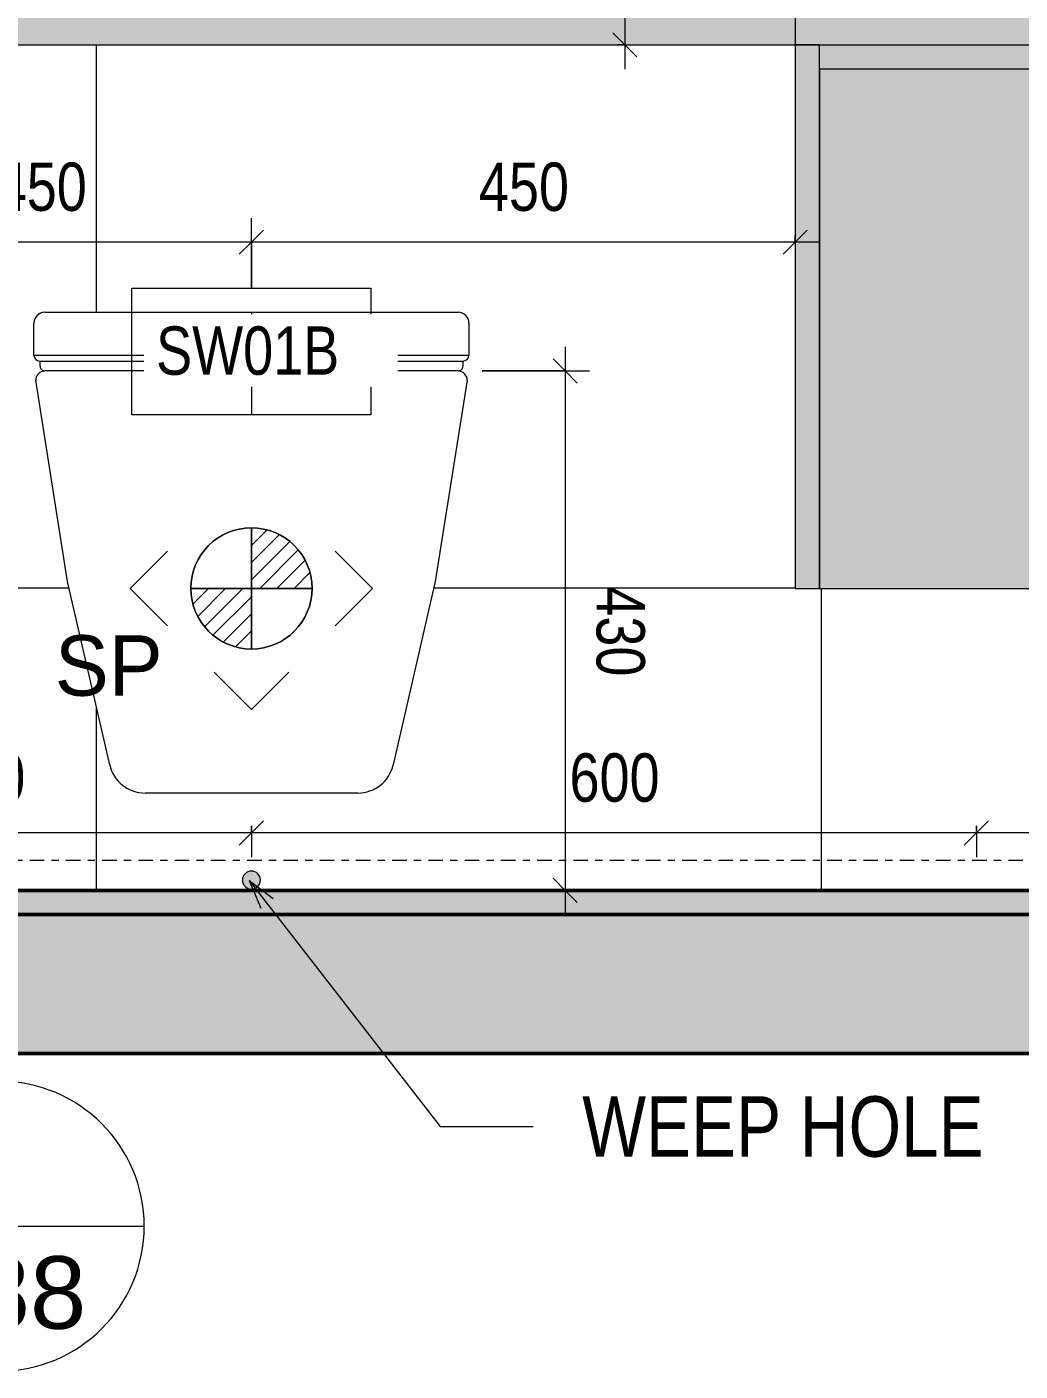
# Model space of a CAD drawing. Header units: millimetres. Extents: x -3813 to 49427, y -492 to 6205.
# Drawn here: x 7423 to 8245, y -423 to 690 of the extents above; entities that cross this region are included whole.
import ezdxf

# ---------------------------------------------------------------- set-up
doc = ezdxf.new("R2010")
doc.units = ezdxf.units.MM
doc.linetypes.add('Centre', pattern=[30, 12, -6, 6, -6])
for name, color, linetype, lineweight in [('A-_ANOT----_A', 7, 'Continuous', 9), ('A-_ANOT----_D', 7, 'Continuous', 9), ('A-_ANOT----_D-20', 7, 'Continuous', 9), ('A-_ANOTSYBL_E', 7, 'Continuous', 9), ('A-_ANOTTEXT_T', 7, 'Continuous', 9), ('A-_FLOR----_E', 7, 'Continuous', 18), ('A-_FLORLEVL_E', 7, 'Continuous', 9), ('A-_FLORPATT_E', 7, 'Continuous', 50), ('A-_GENM----_M', 7, 'Continuous', 18), ('A-_WALL----_E', 1, 'Continuous', 18), ('A-_WALL----_H', 1, 'Continuous', 35), ('M-_SANIFIXR_A', 7, 'Continuous', 9), ('M-_SANIFIXR_E', 7, 'Continuous', 18)]:
    doc.layers.add(name, color=color, linetype=linetype, lineweight=lineweight)
doc.styles.add('AMGDT', font='AMGDT___.ttf', dxfattribs={"height": 50})
doc.styles.add('Arial', font='arial.ttf', dxfattribs={"width": 0.8, "height": 50})
doc.styles.add('Arial_1', font='arial.ttf', dxfattribs={"width": 0.8, "height": 40})
doc.styles.add('Arial_2', font='arial.ttf', dxfattribs={"height": 60})
doc.dimstyles.new('BSS_Diagonal_2_0mm_Arial_Right', dxfattribs={"dimscale": 304.8, "dimtxt": 40.810376, "dimasz": 0.065617, "dimexe": 0.065617, "dimexo": 0.065617, "dimgap": 0.045932, "dimtad": 1, "dimdec": 0, "dimzin": 0, "dimdsep": 46, "dimtxsty": 'Arial_1', "dimblk1": 'OBLIQUE', "dimblk2": 'OBLIQUE', "dimsah": 1, "dimcen": 0.09, "dimdle": 0.065617, "dimazin": 0, "dimtfac": 1, "dimtdec": 4, "dimtix": 1, "dimtmove": 0, "dimatfit": 3, "dimfxl": 1, "dimtvp": 1, "dimtolj": 1, "dimtzin": 0, "dimarcsym": 2})
pattern_1 = [(45, (-48.321, 0), (-7.07107, 7.07107), [])]

# ---------------------------------------------------------------- blocks, each defined once
blk = doc.blocks.new('BSS_BASIN CABINET_C5-MASTER BATH - BSS_BASIN CABINET_C5-MASTER BATH-1443924-ELEVATION C')
at = {"layer": 'A-_GENM----_M'}
for points in [[(1030, 675), (1930, 675), (1930, 825), (1030, 825)], [(1930, 675), (2830, 675), (2830, 825), (1930, 825)], [(2644.3, 655), (2810, 655), (2810, 675), (1950, 675), (1950, 655), (2612.5, 655)], [(2810, 225), (2810, 655), (1950, 655), (1950, 225), (2233, 225)]]:
    blk.add_hatch(color=256, dxfattribs=at).paths.add_polyline_path(points)
h = blk.add_hatch(color=256, dxfattribs=at)
h.paths.add_polyline_path([(1930, 225), (1950, 225), (1950, 675), (1930, 675), (1930, 245)])
h.paths.add_polyline_path([(2830, 225), (2830, 675), (2810, 675), (2810, 225)])
for p, q in [((1930, 825), (1930, 675)), ((1030, 675), (1930, 675)), ((1950, 675), (1930, 675)), ((1930, 675), (1930, 225)), ((1930, 675), (2830, 675)), ((1950, 225), (1950, 675)), ((1950, 655), (1950, 225)), ((2810, 655), (1950, 655)), ((1930, 225), (1950, 225)), ((1950, 225), (2810, 225))]:
    blk.add_line(p, q, dxfattribs=at)
blk = doc.blocks.new('BOX-UP1 - BOX-UP-1456993-ELEVATION C')
at = {"layer": 'A-_WALL----_H', "lineweight": 18}
h = blk.add_hatch(dxfattribs=at)
h.set_pattern_fill('FP_6', color=256, style=0, pattern_type=2)
h.set_pattern_definition([(180, (2680, 825), (-7e-14, -600), []), (270, (2680, 825), (600, 4e-14), [])])
h.paths.add_polyline_path([(2233, -25), (2830, -25), (2830, 225), (1930, 225), (1930, 675), (1030, 675), (1030, 650), (1043, 650), (1043, 635), (1087.9, 635), (1089.5, 636.3), (1092.6, 637.6), (1096, 638), (1099.4, 637.6), (1103.1, 635.8), (1105.7, 633.6), (1107.3, 631.5), (1108.6, 628.4), (1109, 625), (1108.6, 621.6), (1107.3, 618.5), (1104.7, 615.4), (1101.7, 613.4), (1099.4, 612.4), (1096, 612), (1092.6, 612.4), (1089.5, 613.7), (1087.9, 615), (1043, 615), (1043, 600), (1030, 600), (1030, -25), (1950, -25)])
h.paths.add_polyline_path([(1480, -24), (1478.1, -23.7), (1476.2, -23), (1474.7, -21.8), (1473.5, -20.3), (1472.8, -18.4), (1472.5, -16.5), (1472.8, -14.6), (1473.5, -12.7), (1474.7, -11.2), (1476.2, -10), (1478.1, -9.3), (1480, -9), (1481.9, -9.3), (1483.7, -10), (1485.3, -11.2), (1486.5, -12.7), (1487.2, -14.6), (1487.5, -16.5), (1487.2, -18.4), (1486.5, -20.3), (1485.3, -21.8), (1483.7, -23), (1481.9, -23.7)])
h.paths.add_polyline_path([(1437.5, 55.6), (1391.9, 55.6), (1385.3, 56.3), (1378.9, 58.6), (1373.2, 62.1), (1368.5, 66.9), (1364.9, 72.5), (1362.7, 78.9), (1327.5, 233.1), (1301.4, 397.4), (1301.7, 399.3), (1302.5, 401.2), (1303.7, 402.7), (1305.2, 404), (1307.4, 404.8), (1309, 405), (1307.3, 405.4), (1305.9, 406.4), (1305.4, 407.2), (1305, 408.9), (1305, 413.2), (1303.7, 413.3), (1302.5, 413.8), (1301.4, 414.7), (1300.7, 415.7), (1300.2, 416.9), (1300, 418.2), (1300, 444.6), (1300.3, 446.9), (1301.2, 449.1), (1302.6, 451), (1305, 452.6), (1307.4, 453.4), (1309, 453.6), (1651, 453.6), (1653.3, 453.3), (1655.5, 452.4), (1657.4, 451), (1658.8, 449.1), (1659.7, 446.9), (1660, 444.6), (1659.8, 416.9), (1659.3, 415.7), (1658.5, 414.6), (1657.5, 413.8), (1656.3, 413.3), (1655, 413.2), (1655, 408.9), (1654.6, 407.2), (1653.5, 405.8), (1652.7, 405.4), (1651, 405), (1652.9, 404.7), (1655, 403.8), (1656.3, 402.7), (1657.5, 401.2), (1658.3, 399.3), (1658.6, 397.4), (1632.1, 230.6), (1597.3, 78.9), (1595.1, 72.5), (1591.5, 66.9), (1586.8, 62.1), (1581.1, 58.6), (1574.7, 56.3), (1568.1, 55.6), (1480, 55.6)])
h.paths.add_polyline_path([(1127, 230), (1124.2, 230), (1124.2, 231), (1125, 232), (1124.2, 233.1), (1124.9, 233.9), (1124, 234.9), (1125.5, 235.9), (1124, 236.9), (1125.4, 237.9), (1123.9, 238.9), (1125.3, 239.8), (1123.8, 240.8), (1125.2, 241.8), (1123.8, 242.8), (1125.1, 243.7), (1122.6, 244.7), (1124.8, 245.8), (1122.5, 246.7), (1124.8, 247.7), (1122.4, 248.7), (1124.8, 249.6), (1122.3, 250.6), (1124.7, 251.6), (1122.2, 252.6), (1124.7, 253.5), (1122.1, 254.5), (1122, 256.1), (1116, 256.1), (1116, 258), (1118.1, 258), (1117.9, 259.3), (1116, 259.3), (1115.9, 260.9), (1112.7, 265), (1110.7, 269.8), (1110, 275), (1110.7, 280.2), (1112.7, 285), (1116, 289.3), (1116, 294), (1119.1, 294), (1119.1, 295), (1116, 295), (1116, 325), (1144, 325), (1144, 295), (1140.9, 295), (1140.9, 294), (1144, 294), (1144.1, 289.1), (1147.3, 285), (1149.3, 280.2), (1150, 275), (1149.3, 269.8), (1147.3, 265), (1144, 260.7), (1143.9, 259.3), (1141.9, 259.1), (1141.9, 258), (1144, 258), (1144, 256.1), (1138, 256.1), (1137.8, 254.5), (1135.3, 253.5), (1137.8, 252.6), (1135.2, 251.6), (1137.7, 250.6), (1135.2, 249.6), (1137.6, 248.7), (1135.2, 247.6), (1137.5, 246.7), (1135.3, 245.6), (1137.4, 244.7), (1134.9, 243.7), (1136.2, 242.7), (1134.8, 241.8), (1136.1, 240.8), (1134.7, 239.8), (1136, 238.8), (1134.6, 237.9), (1136, 236.8), (1134.5, 235.9), (1135.9, 234.8), (1135.1, 233.9), (1135.8, 232.9), (1135, 232), (1135.8, 231), (1135.8, 230), (1127.9, 230)])
at = {"layer": 'A-_WALL----_E'}
for start, end in [(0, 180), (180, 0)]:
    blk.add_arc((1480, -16.5), 7.5, start, end, dxfattribs=at)
blk = doc.blocks.new('BSS_LAUFEN_WC_820714 - 820959000 White-1457448-ELEVATION C')
at = {"layer": 'A-_GENM----_M'}
for p, q in [((1309, 453.593099), (1651, 453.593099)), ((1300, 418.183468), (1300, 444.593099)), ((1660, 444.593099), (1660, 418.183468)), ((1300, 418.183468), (1660, 418.183468)), ((1305.020915, 413.162553), (1654.979085, 413.162553)), ((1305.020915, 408.932462), (1305.020915, 413.162553)), ((1654.979085, 413.162553), (1654.979085, 408.932462)), ((1650.95157, 405), (1309.04843, 405)), ((1327.859077, 230.593099), (1301.446729, 397.354097)), ((1658.553271, 397.354097), (1632.140923, 230.593099)), ((1362.688981, 78.880387), (1327.859077, 230.593099)), ((1632.140923, 230.593099), (1597.311019, 78.880387)), ((1480, 55.593099), (1391.92833, 55.593099)), ((1568.07167, 55.593099), (1480, 55.593099))]:
    blk.add_line(p, q, dxfattribs=at)
for centre, radius, start, end in [((1309, 444.593099), 9, 90, 180), ((1651, 444.593099), 9, 0, 90), ((1305.020915, 418.183468), 5.020915, 180, 270), ((1654.979085, 418.183468), 5.020915, 270, 360), ((1309.09276, 397.354097), 7.646031, 90.332193, 180), ((1308.954498, 408.932462), 3.933583, 180, 271.368323), ((1651.045502, 408.932462), 3.933583, 268.631677, 0), ((1650.90724, 397.354097), 7.646031, 0, 89.667807), ((1391.92833, 85.593099), 30, 192.9298, 270), ((1568.07167, 85.593099), 30, 270, 347.0702)]:
    blk.add_arc(centre, radius, start, end, dxfattribs=at)
blk = doc.blocks.new('BSS_Tile Setting Out Point - BSS_Tile Setting Out Point-V2-ELEVATION C')
at = {"layer": 'A-_ANOT----_A'}
h = blk.add_hatch(dxfattribs=at)
h.set_pattern_fill('FP_20', color=170, style=0, pattern_type=2)
h.set_pattern_definition(pattern_1)
edge = h.paths.add_edge_path()
edge.add_line((1480, 225), (1480, 275.164994))
edge.add_arc((1480, 225), 50.164994, 0, 90, ccw=False)
edge.add_line((1530.164994, 225), (1480, 225))
h = blk.add_hatch(dxfattribs=at)
h.set_pattern_fill('FP_20', color=170, style=0, pattern_type=2)
h.set_pattern_definition(pattern_1)
edge = h.paths.add_edge_path()
edge.add_line((1480, 225), (1480, 174.835006))
edge.add_arc((1480, 225), 50.164994, 180, 270, ccw=False)
edge.add_line((1429.835006, 225), (1480, 225))
at = {"layer": 'A-_ANOT----_A', "color": 170}
for p, q in [((1480, 275.164994), (1480, 225)), ((1480, 225), (1480, 275.164994)), ((1410.61821, 255.918747), (1379.699463, 225)), ((1549.38179, 255.918747), (1580.300537, 225)), ((1410.61821, 194.081253), (1379.699463, 225)), ((1480, 225), (1429.835006, 225)), ((1429.835006, 225), (1480, 225)), ((1480, 225), (1530.164994, 225)), ((1480, 174.835006), (1480, 225)), ((1480, 225), (1480, 174.835006)), ((1530.164994, 225), (1480, 225)), ((1549.38179, 194.081253), (1580.300537, 225)), ((1449.081253, 155.61821), (1480, 124.699463)), ((1510.918747, 155.61821), (1480, 124.699463))]:
    blk.add_line(p, q, dxfattribs=at)
blk.add_circle((1480, 225), 50.164994, dxfattribs=at)
for start, end in [(90, 180), (0, 90), (180, 270), (270, 360)]:
    blk.add_arc((1480, 225), 50.164994, start, end, dxfattribs=at)
at = {"layer": 'A-_ANOT----_A', "color": 5, "insert": (1317.30249, 186.170655), "char_height": 50, "width": 120.253125, "attachment_point": 1, "style": 'AMGDT'}
blk.add_mtext('SP', dxfattribs=at)
blk = doc.blocks.new('DIMBLOCK86-ELEVATION C')
at = {"layer": 'A-_ANOT----_D-20'}
for p, q in [((7608.451652, 473.593099), (7608.451652, 531.616865)), ((8058.451652, 517.47473), (8058.451652, 491.616865)), ((8058.451652, 511.616865), (8058.451652, 517.47473)), ((8078.451652, 511.616865), (7608.451652, 511.616865)), ((7608.451652, 511.616865), (7608.451652, 473.593099))]:
    blk.add_line(p, q, dxfattribs=at)
at = {"layer": 'A-_ANOT----_D-20', "lineweight": 18}
for p, q in [((7608.451652, 511.616865), (7618.451652, 521.616865)), ((8058.451652, 511.616865), (8068.451652, 521.616865)), ((7608.451652, 511.616865), (7598.451652, 501.616865)), ((8058.451652, 511.616865), (8048.451652, 501.616865))]:
    blk.add_line(p, q, dxfattribs=at)
at = {"layer": 'A-_ANOT----_D-20', "color": 0, "insert": (7796.722314, 577.546052), "char_height": 40, "width": 88.150412, "attachment_point": 1, "line_spacing_factor": 0.941778, "style": 'Arial_1'}
blk.add_mtext('450', dxfattribs=at)
blk = doc.blocks.new('_Oblique')
at = {"color": 0, "linetype": 'ByBlock', "lineweight": -2}
blk.add_line((-0.5, -0.5), (0.5, 0.5), dxfattribs=at)
blk = doc.blocks.new('DIMBLOCK87-ELEVATION C')
at = {"layer": 'A-_ANOT----_D-20'}
for p, q in [((7608.451652, 473.593099), (7608.451652, 531.616865)), ((7158.451652, 517.47473), (7158.451652, 491.616865)), ((7158.451652, 511.616865), (7158.451652, 517.47473)), ((7608.451652, 511.616865), (7138.451652, 511.616865)), ((7608.451652, 511.616865), (7608.451652, 473.593099))]:
    blk.add_line(p, q, dxfattribs=at)
at = {"layer": 'A-_ANOT----_D-20', "lineweight": 18}
for p, q in [((7158.451652, 511.616865), (7168.451652, 521.616865)), ((7608.451652, 511.616865), (7618.451652, 521.616865)), ((7158.451652, 511.616865), (7148.451652, 501.616865)), ((7608.451652, 511.616865), (7598.451652, 501.616865))]:
    blk.add_line(p, q, dxfattribs=at)
at = {"layer": 'A-_ANOT----_D-20', "color": 0, "insert": (7298.377715, 577.546052), "char_height": 40, "width": 204.17745, "attachment_point": 1, "line_spacing_factor": 0.941778, "style": 'Arial_1'}
blk.add_mtext('WC: 450', dxfattribs=at)
blk = doc.blocks.new('DIMBLOCK107-ELEVATION C')
at = {"layer": 'A-_ANOT----_D-20', "lineweight": 18}
for p, q in [((7917.573864, 825), (7907.573864, 835)), ((7917.573864, 825), (7927.573864, 815)), ((7917.573864, 675), (7907.573864, 685)), ((7917.573864, 675), (7927.573864, 665))]:
    blk.add_line(p, q, dxfattribs=at)
at = {"layer": 'A-_ANOT----_D-20'}
for p, q in [((7917.573864, 845), (7917.573864, 655)), ((7911.716, 825), (7937.573864, 825)), ((7917.573864, 825), (7911.716, 825)), ((7911.716, 675), (7937.573864, 675)), ((7917.573864, 675), (7911.716, 675))]:
    blk.add_line(p, q, dxfattribs=at)
at = {"layer": 'A-_ANOT----_D-20', "color": 0, "insert": (7983.503051, 786.729338), "char_height": 40, "width": 88.150412, "attachment_point": 1, "rotation": 270, "line_spacing_factor": 0.941778, "style": 'Arial_1'}
blk.add_mtext('150', dxfattribs=at)
blk = doc.blocks.new('DIMBLOCK112-ELEVATION C')
at = {"layer": 'A-_ANOT----_D-20', "lineweight": 18}
for p, q in [((8208.451652, 22.510423), (8198.451652, 12.510423)), ((8208.451652, 22.510423), (8218.451652, 32.510423)), ((8808.451652, 22.510423), (8798.451652, 12.510423)), ((8808.451652, 22.510423), (8818.451652, 32.510423))]:
    blk.add_line(p, q, dxfattribs=at)
at = {"layer": 'A-_ANOT----_D-20'}
for p, q in [((8208.451652, 28.368288), (8208.451652, 2.510423)), ((8208.451652, 22.510423), (8208.451652, 28.368288)), ((8808.451652, 22.510423), (8208.451652, 22.510423)), ((8808.451652, 28.368288), (8808.451652, 2.510423)), ((8808.451652, 22.510423), (8808.451652, 28.368288))]:
    blk.add_line(p, q, dxfattribs=at)
at = {"layer": 'A-_ANOT----_D-20', "color": 0, "insert": (8471.722314, 88.43961), "char_height": 40, "width": 88.150412, "attachment_point": 1, "line_spacing_factor": 0.941778, "style": 'Arial_1'}
blk.add_mtext('600', dxfattribs=at)
blk = doc.blocks.new('DIMBLOCK113-ELEVATION C')
at = {"layer": 'A-_ANOT----_D-20', "lineweight": 18}
for p, q in [((7608.451652, 22.510423), (7598.451652, 12.510423)), ((7608.451652, 22.510423), (7618.451652, 32.510423)), ((8208.451652, 22.510423), (8198.451652, 12.510423)), ((8208.451652, 22.510423), (8218.451652, 32.510423))]:
    blk.add_line(p, q, dxfattribs=at)
at = {"layer": 'A-_ANOT----_D-20'}
for p, q in [((7608.451652, 28.368288), (7608.451652, 2.510423)), ((7608.451652, 22.510423), (7608.451652, 28.368288)), ((8208.451652, 22.510423), (7608.451652, 22.510423)), ((8208.451652, 28.368288), (8208.451652, 2.510423)), ((8208.451652, 22.510423), (8208.451652, 28.368288))]:
    blk.add_line(p, q, dxfattribs=at)
at = {"layer": 'A-_ANOT----_D-20', "color": 0, "insert": (7871.722314, 88.43961), "char_height": 40, "width": 88.150412, "attachment_point": 1, "line_spacing_factor": 0.941778, "style": 'Arial_1'}
blk.add_mtext('600', dxfattribs=at)
blk = doc.blocks.new('DIMBLOCK114-ELEVATION C')
at = {"layer": 'A-_ANOT----_D-20'}
for p, q in [((7608.451652, 22.510423), (7138.451652, 22.510423)), ((7158.451652, 28.368288), (7158.451652, 2.510423)), ((7158.451652, 22.510423), (7158.451652, 28.368288)), ((7608.451652, 28.368288), (7608.451652, 2.510423)), ((7608.451652, 22.510423), (7608.451652, 28.368288))]:
    blk.add_line(p, q, dxfattribs=at)
at = {"layer": 'A-_ANOT----_D-20', "lineweight": 18}
for p, q in [((7158.451652, 22.510423), (7148.451652, 12.510423)), ((7158.451652, 22.510423), (7168.451652, 32.510423)), ((7608.451652, 22.510423), (7598.451652, 12.510423)), ((7608.451652, 22.510423), (7618.451652, 32.510423))]:
    blk.add_line(p, q, dxfattribs=at)
at = {"layer": 'A-_ANOT----_D-20', "color": 0, "insert": (7346.722314, 88.43961), "char_height": 40, "width": 88.150412, "attachment_point": 1, "line_spacing_factor": 0.941778, "style": 'Arial_1'}
blk.add_mtext('450', dxfattribs=at)
blk = doc.blocks.new('DIMBLOCK115-ELEVATION C')
at = {"layer": 'A-_ANOT----_D-20'}
for p, q in [((7868.171777, 425), (7868.171777, -45)), ((7799.403222, 405), (7888.171777, 405)), ((7868.171777, 405), (7799.403222, 405)), ((7862.313913, -25), (7888.171777, -25)), ((7868.171777, -25), (7862.313913, -25))]:
    blk.add_line(p, q, dxfattribs=at)
at = {"layer": 'A-_ANOT----_D-20', "lineweight": 18}
for p, q in [((7868.171777, 405), (7858.171777, 415)), ((7868.171777, 405), (7878.171777, 395)), ((7868.171777, -25), (7858.171777, -15)), ((7868.171777, -25), (7878.171777, -35))]:
    blk.add_line(p, q, dxfattribs=at)
at = {"layer": 'A-_ANOT----_D-20', "color": 0, "insert": (7934.100964, 226.729338), "char_height": 40, "width": 88.150412, "attachment_point": 1, "rotation": 270, "line_spacing_factor": 0.941778, "style": 'Arial_1'}
blk.add_mtext('430', dxfattribs=at)
blk = doc.blocks.new('Drafting View - Callout Head - Circle-1141-ELEVATION C')
at = {"layer": 'A-_ANOTSYBL_E'}
blk.add_line((1151.261531, -302.983315), (1391.261531, -302.983315), dxfattribs=at)
for start, end in [(360, 180), (180, 360)]:
    blk.add_arc((1271.261531, -302.983315), 120, start, end, dxfattribs=at)

msp = doc.modelspace()

# ---------------------------------------------------------------- hatches: boundary and pattern name
at = {"layer": 'A-_FLORPATT_E', "lineweight": 18}
for points in [[(7513, -45), (8958.5, -45), (8958.5, -25), (7108.5, -25), (7108.5, -45), (7500.1, -45)], [(8361.4, -160), (8978.5, -160), (8978.5, -45), (7108.5, -45), (7108.5, -160), (7950.1, -160)]]:
    msp.add_hatch(color=256, dxfattribs=at).paths.add_polyline_path(points)
at = {"layer": 'A-_WALL----_E'}
h = msp.add_hatch(color=256, dxfattribs=at)
h.paths.add_polyline_path([(7608.5, -24), (7610.4, -23.7), (7612.2, -23), (7613.8, -21.8), (7614.9, -20.3), (7615.7, -18.4), (7616, -16.5), (7615.7, -14.6), (7614.9, -12.7), (7613.8, -11.2), (7612.2, -10), (7610.4, -9.3), (7608.5, -9), (7606.5, -9.3), (7604.7, -10), (7603.1, -11.2), (7602, -12.7), (7601.2, -14.6), (7601, -16.5), (7601.2, -18.4), (7602, -20.3), (7603.1, -21.8), (7604.7, -23), (7606.5, -23.7)])
h.paths.add_polyline_path([(7538.7, 2410), (7993.3, 2410), (7993.3, 2415), (8038.3, 2415), (8038.3, 2435), (7138.5, 2435), (7138.5, 2410), (7398.5, 2410)])
h.paths.add_polyline_path([(8735.5, 2410), (8978.5, 2410), (8978.5, 2435), (8608.5, 2435), (8608.5, 2415), (8653.3, 2415), (8653.3, 2410)])

# ---------------------------------------------------------------- linework, layer by layer
at = {"layer": 'A-_ANOTTEXT_T', "color": 50}
for p, q in [((7606.6, -16.7), (7626.4, -31.7)), ((7606.6, -16.7), (7616.2, -39.6)), ((7606.6, -16.7), (7764.6, -220.5)), ((7764.6, -220.5), (7841.7, -220.5))]:
    msp.add_line(p, q, dxfattribs=at)
at = {"layer": 'A-_FLOR----_E', "lineweight": 50}
for p, q in [((8958.5, -25), (7108.5, -25)), ((8978.5, -45), (7108.5, -45)), ((6178.5, -160), (8978.5, -160))]:
    msp.add_line(p, q, dxfattribs=at)
at = {"layer": 'A-_FLORLEVL_E', "linetype": 'Centre'}
msp.add_line((5295, 0), (9283.6, 0), dxfattribs=at)
at = {"layer": 'M-_SANIFIXR_A'}
msp.add_line((7608.5, 453.6), (7608.5, 368.7), dxfattribs=at)
at = {"layer": 'M-_SANIFIXR_A', "flags": 128}
msp.add_lwpolyline([(7509.6, 473.5), (7707.3, 473.5), (7707.3, 368.7), (7509.6, 368.7)], close=True, dxfattribs=at)

# ---------------------------------------------------------------- block references
at = {"layer": 'A-_ANOT----_A', "color": 170}
msp.add_blockref('BSS_Tile Setting Out Point - BSS_Tile Setting Out Point-V2-ELEVATION C', (6128.5, 0), dxfattribs=at)
at = {"layer": 'A-_ANOTSYBL_E'}
msp.add_blockref('Drafting View - Callout Head - Circle-1141-ELEVATION C', (6128.5, 0), dxfattribs=at)
at = {"layer": 'A-_GENM----_M'}
msp.add_blockref('BSS_BASIN CABINET_C5-MASTER BATH - BSS_BASIN CABINET_C5-MASTER BATH-1443924-ELEVATION C', (6128.5, 0), dxfattribs=at)
at = {"layer": 'A-_WALL----_E'}
msp.add_blockref('BOX-UP1 - BOX-UP-1456993-ELEVATION C', (6128.5, 0), dxfattribs=at)
at = {"layer": 'M-_SANIFIXR_E'}
msp.add_blockref('BSS_LAUFEN_WC_820714 - 820959000 White-1457448-ELEVATION C', (6128.5, 0), dxfattribs=at)

# ---------------------------------------------------------------- texts
at = {"layer": 'A-_ANOTSYBL_E', "insert": (7322.7, -327.9), "char_height": 60, "width": 184.388, "attachment_point": 1, "style": 'Arial_2'}
msp.add_mtext('A88', dxfattribs=at)
at = {"layer": 'A-_ANOTTEXT_T', "insert": (7882.3, -195.5), "char_height": 50, "width": 404.05, "attachment_point": 1, "style": 'Arial'}
msp.add_mtext('WEEP HOLE', dxfattribs=at)

# ---------------------------------------------------------------- dimensions: what is measured, and where the dimension line sits
at = {"layer": 'A-_ANOT----_D'}
for base, p1, p2, override, picture, middle in [((7917.6, 675), (7931.7, 825), (7931.7, 675), {"dimtad": 4, "dimpost": '<>', "dimfxl": 150}, 'DIMBLOCK107-ELEVATION C', (7952, 750)), ((7868.2, -25), (7779.4, 405), (7882.3, -25), {"dimtad": 4, "dimpost": '<>', "dimfxl": 442.143201}, 'DIMBLOCK115-ELEVATION C', (7902.6, 190))]:
    dim = msp.add_linear_dim(base=base, p1=p1, p2=p2, angle=90, dimstyle='BSS_Diagonal_2_0mm_Arial_Right', override=override, dxfattribs=at)
    dim.commit()
    dim.dimension.update_dxf_attribs({"geometry": picture, "text_midpoint": middle})
for base, p1, p2, override, picture, middle in [((7158.5, 511.6), (7608.5, 453.6), (7158.5, 497.5), {"dimpost": 'WC:<>', "dimfxl": 452.134491}, 'DIMBLOCK87-ELEVATION C', (7383.5, 546.3)), ((7608.5, 511.6), (8058.5, 497.5), (7608.5, 453.6), {"dimpost": '<>', "dimfxl": 452.134491}, 'DIMBLOCK86-ELEVATION C', (7833.5, 546)), ((7158.5, 22.5), (7608.5, 8.4), (7158.5, 8.4), {"dimpost": '<>', "dimfxl": 450}, 'DIMBLOCK114-ELEVATION C', (7383.5, 56.9)), ((7608.5, 22.5), (8208.5, 8.4), (7608.5, 8.4), {"dimpost": '<>', "dimfxl": 600}, 'DIMBLOCK113-ELEVATION C', (7908.5, 56.9)), ((8208.5, 22.5), (8808.5, 8.4), (8208.5, 8.4), {"dimpost": '<>', "dimfxl": 600}, 'DIMBLOCK112-ELEVATION C', (8508.5, 56.9))]:
    dim = msp.add_linear_dim(base=base, p1=p1, p2=p2, dimstyle='BSS_Diagonal_2_0mm_Arial_Right', override=override, dxfattribs=at)
    dim.commit()
    dim.dimension.update_dxf_attribs({"geometry": picture, "text_midpoint": middle})

# ---------------------------------------------------------------- next in the draw order: texts
at = {"layer": 'M-_SANIFIXR_A', "insert": (7529.6, 441.9), "char_height": 40, "width": 189.84, "attachment_point": 1, "style": 'Arial_1', "bg_fill": 3, "box_fill_scale": 1.25, "bg_fill_color": 9, "bg_fill_true_color": 13158600, "bg_fill_transparency": 0}
msp.add_mtext('SW01B', dxfattribs=at)

doc.saveas('drawing.dxf')
